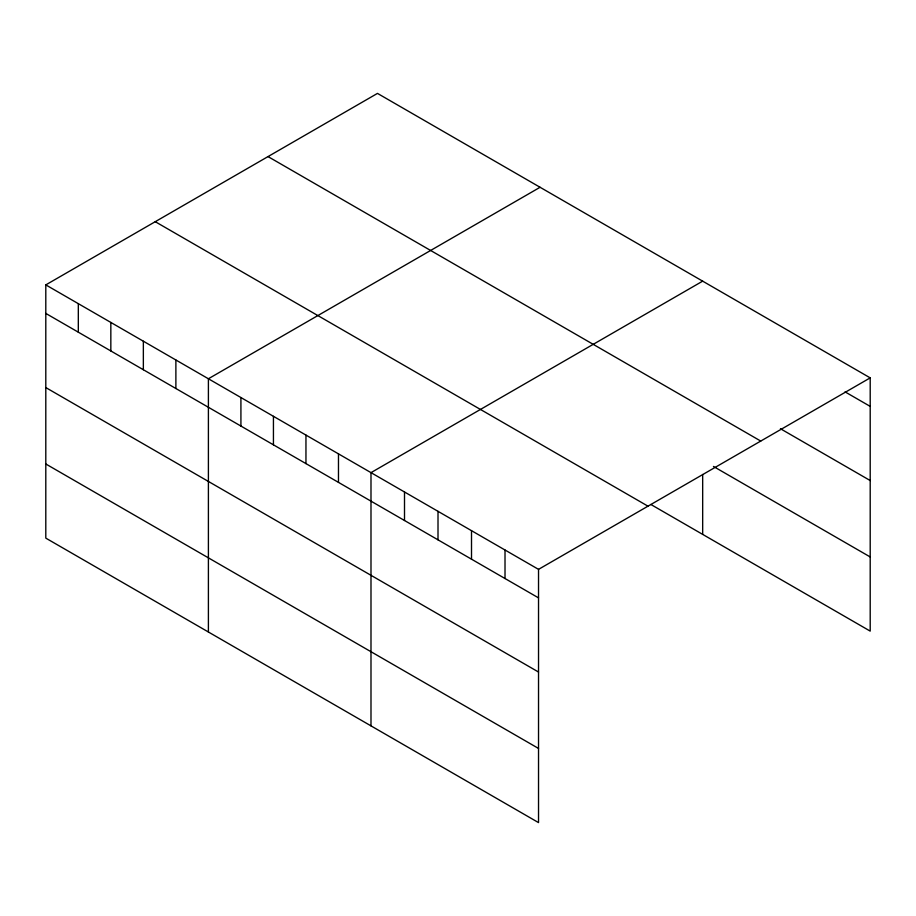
<?xml version="1.0" encoding="UTF-8"?>
<svg xmlns="http://www.w3.org/2000/svg" width="916" height="916" viewBox="0 0 916 916"><rect width="100%" height="100%" fill="white"/><g stroke="black" fill="none" stroke-linecap="round" stroke-linejoin="round"><path stroke-width="1.37" d="M45.8 284.887L538.528 569.363L538.528 822.602L45.8 538.127L45.8 284.887L377.472 93.398L870.2 377.873L870.2 631.113L650.887 504.487M540.074 187.276L208.401 378.766L208.401 632.006M702.675 281.143L370.991 472.645L370.991 725.884M538.528 569.363L870.2 377.873M845.067 391.876L870.2 406.383M780.455 428.734L870.2 480.545M268.022 156.59L760.749 441.065M713.45 466.45L870.2 556.951M155.251 221.695L647.978 506.17M45.8 313.409L538.528 597.873M45.8 387.571L538.528 672.035M45.8 463.977L538.528 748.441M702.675 474.488L702.675 534.394M505.014 550.012L505.014 578.534M471.511 530.673L471.511 559.184M438.008 511.323L438.008 539.845M404.506 491.984L404.506 520.506M338.473 453.867L338.473 482.377M305.955 435.089L305.955 463.611M273.437 416.311L273.437 444.832M240.919 397.544L240.919 426.055M175.883 359.988L175.883 388.51M143.354 341.21L143.354 369.732M110.836 322.443L110.836 350.954M78.318 303.665L78.318 332.176"/></g></svg>
